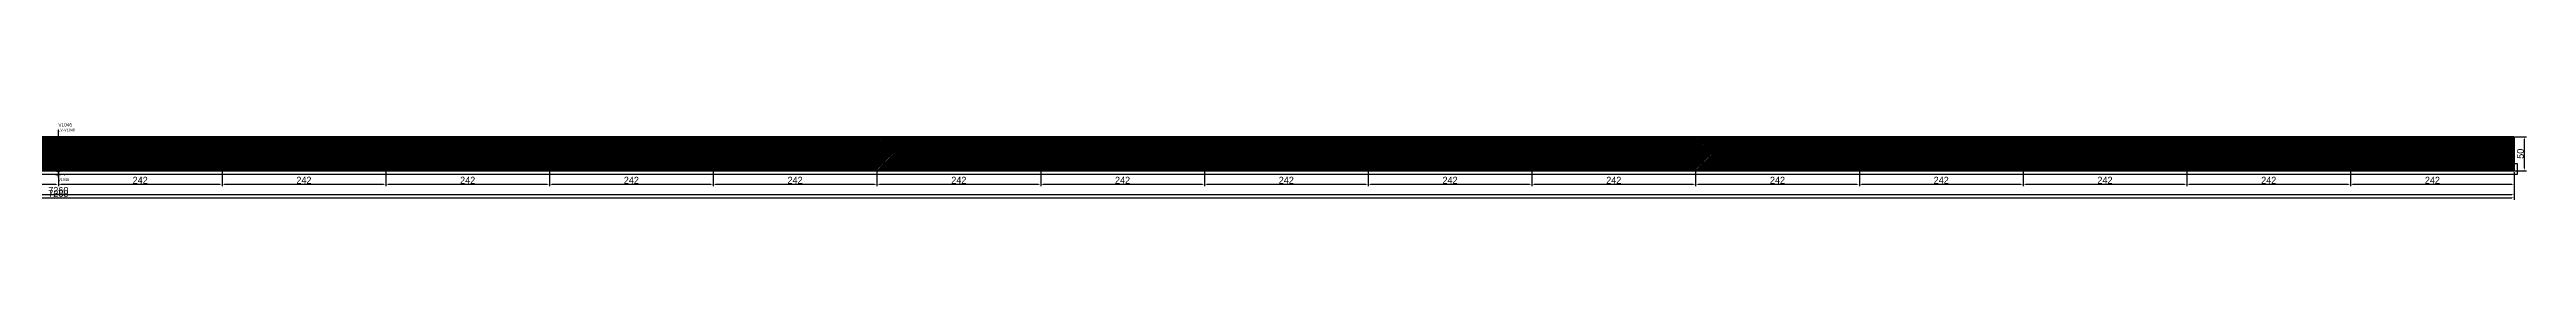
# Model space of a CAD drawing. Header units: metres. Extents: x 12791 to 20074, y 13116 to 13229.
# Drawn here: x 16413 to 20074, y 13116 to 13229 of the extents above; entities that cross this region are included whole.
import ezdxf

# ---------------------------------------------------------------- set-up
doc = ezdxf.new("R2010")
doc.units = ezdxf.units.M
for name, color, linetype in [('barrote', 251, 'CONTINUOUS'), ('CONCRETO', 251, 'CONTINUOUS'), ('COTA', 241, 'CONTINUOUS'), ('cotas', 241, 'CONTINUOUS'), ('Demarcação 1', 251, 'CONTINUOUS'), ('Hachura', 251, 'CONTINUOUS'), ('Laje_Perimetro', 7, 'CONTINUOUS'), ('NOMENCLATURA', 7, 'CONTINUOUS'), ('Painéis', 200, 'CONTINUOUS'), ('PONTALETE', 7, 'CONTINUOUS'), ('presilha', 1, 'CONTINUOUS'), ('Reaproveitamento', 251, 'CONTINUOUS'), ('SARR_3.5x7', 81, 'CONTINUOUS'), ('SCO-___-LAJ', 2, 'CONTINUOUS'), ('TENSOR', 3, 'CONTINUOUS'), ('texto', 7, 'CONTINUOUS')]:
    doc.layers.add(name, color=color, linetype=linetype)
doc.styles.add('STR_STANDARD', font='arial.ttf')
doc.dimstyles.new('EZ DXF', dxfattribs={"dimtxt": 10, "dimasz": 3.5, "dimexe": 3, "dimexo": 1.5, "dimgap": 1, "dimtad": 1, "dimdec": 1, "dimdsep": 46, "dimcen": 2.5, "dimazin": 3, "dimtfac": 1, "dimtmove": 0, "dimatfit": 3})

msp = doc.modelspace()

# ---------------------------------------------------------------- hatches: boundary and pattern name
at = {"layer": 'Hachura'}
h = msp.add_hatch(color=3, dxfattribs=at)
h.dxf.hatch_style = 1
h.paths.add_polyline_path([(16183.5914, 13158.9905), (16425.5914, 13158.9905), (16425.5914, 13208.9905), (16183.5914, 13208.9905)])
h = msp.add_hatch(dxfattribs=at)
h.set_pattern_fill('ANSI31', scale=0.5)
h.paths.add_polyline_path([(16183.5914, 13158.9905), (16425.5914, 13158.9905), (16425.5914, 13208.9905), (16183.5914, 13208.9905)])
h = msp.add_hatch(color=3, dxfattribs=at)
h.dxf.hatch_style = 1
h.paths.add_polyline_path([(16183.5914, 13158.9905), (16425.5914, 13158.9905), (16425.5914, 13208.9905), (16183.5914, 13208.9905)])
h = msp.add_hatch(dxfattribs=at)
h.set_pattern_fill('ANSI31', scale=0.5)
h.paths.add_polyline_path([(16183.5914, 13158.9905), (16425.5914, 13158.9905), (16425.5914, 13208.9905), (16183.5914, 13208.9905)])
h = msp.add_hatch(color=3, dxfattribs=at)
h.dxf.hatch_style = 1
h.paths.add_polyline_path([(16425.5914, 13158.9905), (16667.5914, 13158.9905), (16667.5914, 13208.9905), (16425.5914, 13208.9905)])
h = msp.add_hatch(dxfattribs=at)
h.set_pattern_fill('ANSI31', scale=0.5)
h.paths.add_polyline_path([(16425.5914, 13158.9905), (16667.5914, 13158.9905), (16667.5914, 13208.9905), (16425.5914, 13208.9905)])
h = msp.add_hatch(color=3, dxfattribs=at)
h.dxf.hatch_style = 1
h.paths.add_polyline_path([(16425.5914, 13158.9905), (16667.5914, 13158.9905), (16667.5914, 13208.9905), (16425.5914, 13208.9905)])
h = msp.add_hatch(dxfattribs=at)
h.set_pattern_fill('ANSI31', scale=0.5)
h.paths.add_polyline_path([(16425.5914, 13158.9905), (16667.5914, 13158.9905), (16667.5914, 13208.9905), (16425.5914, 13208.9905)])
h = msp.add_hatch(color=3, dxfattribs=at)
h.dxf.hatch_style = 1
h.paths.add_polyline_path([(16667.5914, 13158.9905), (16909.5914, 13158.9905), (16909.5914, 13208.9905), (16667.5914, 13208.9905)])
h = msp.add_hatch(dxfattribs=at)
h.set_pattern_fill('ANSI31', scale=0.5)
h.paths.add_polyline_path([(16667.5914, 13158.9905), (16909.5914, 13158.9905), (16909.5914, 13208.9905), (16667.5914, 13208.9905)])
h = msp.add_hatch(color=3, dxfattribs=at)
h.dxf.hatch_style = 1
h.paths.add_polyline_path([(16667.5914, 13158.9905), (16909.5914, 13158.9905), (16909.5914, 13208.9905), (16667.5914, 13208.9905)])
h = msp.add_hatch(dxfattribs=at)
h.set_pattern_fill('ANSI31', scale=0.5)
h.paths.add_polyline_path([(16667.5914, 13158.9905), (16909.5914, 13158.9905), (16909.5914, 13208.9905), (16667.5914, 13208.9905)])
h = msp.add_hatch(color=3, dxfattribs=at)
h.dxf.hatch_style = 1
h.paths.add_polyline_path([(16909.5914, 13158.9905), (17151.5914, 13158.9905), (17151.5914, 13208.9905), (16909.5914, 13208.9905)])
h = msp.add_hatch(dxfattribs=at)
h.set_pattern_fill('ANSI31', scale=0.5)
h.paths.add_polyline_path([(16909.5914, 13158.9905), (17151.5914, 13158.9905), (17151.5914, 13208.9905), (16909.5914, 13208.9905)])
h = msp.add_hatch(color=3, dxfattribs=at)
h.dxf.hatch_style = 1
h.paths.add_polyline_path([(16909.5914, 13158.9905), (17151.5914, 13158.9905), (17151.5914, 13208.9905), (16909.5914, 13208.9905)])
h = msp.add_hatch(dxfattribs=at)
h.set_pattern_fill('ANSI31', scale=0.5)
h.paths.add_polyline_path([(16909.5914, 13158.9905), (17151.5914, 13158.9905), (17151.5914, 13208.9905), (16909.5914, 13208.9905)])
h = msp.add_hatch(color=3, dxfattribs=at)
h.dxf.hatch_style = 1
h.paths.add_polyline_path([(17151.5914, 13158.9905), (17393.5914, 13158.9905), (17393.5914, 13208.9905), (17151.5914, 13208.9905)])
h = msp.add_hatch(dxfattribs=at)
h.set_pattern_fill('ANSI31', scale=0.5)
h.paths.add_polyline_path([(17151.5914, 13158.9905), (17393.5914, 13158.9905), (17393.5914, 13208.9905), (17151.5914, 13208.9905)])
h = msp.add_hatch(color=3, dxfattribs=at)
h.dxf.hatch_style = 1
h.paths.add_polyline_path([(17151.5914, 13158.9905), (17393.5914, 13158.9905), (17393.5914, 13208.9905), (17151.5914, 13208.9905)])
h = msp.add_hatch(dxfattribs=at)
h.set_pattern_fill('ANSI31', scale=0.5)
h.paths.add_polyline_path([(17151.5914, 13158.9905), (17393.5914, 13158.9905), (17393.5914, 13208.9905), (17151.5914, 13208.9905)])
h = msp.add_hatch(color=3, dxfattribs=at)
h.dxf.hatch_style = 1
h.paths.add_polyline_path([(17393.5914, 13158.9905), (17635.5914, 13158.9905), (17635.5914, 13208.9905), (17393.5914, 13208.9905)])
h = msp.add_hatch(dxfattribs=at)
h.set_pattern_fill('ANSI31', scale=0.5)
h.paths.add_polyline_path([(17393.5914, 13158.9905), (17635.5914, 13158.9905), (17635.5914, 13208.9905), (17393.5914, 13208.9905)])
h = msp.add_hatch(color=3, dxfattribs=at)
h.dxf.hatch_style = 1
h.paths.add_polyline_path([(17393.5914, 13158.9905), (17635.5914, 13158.9905), (17635.5914, 13208.9905), (17393.5914, 13208.9905)])
h = msp.add_hatch(dxfattribs=at)
h.set_pattern_fill('ANSI31', scale=0.5)
h.paths.add_polyline_path([(17393.5914, 13158.9905), (17635.5914, 13158.9905), (17635.5914, 13208.9905), (17393.5914, 13208.9905)])
h = msp.add_hatch(color=3, dxfattribs=at)
h.dxf.hatch_style = 1
h.paths.add_polyline_path([(17635.5914, 13158.9905), (17877.5914, 13158.9905), (17877.5914, 13208.9905), (17635.5914, 13208.9905)])
h = msp.add_hatch(dxfattribs=at)
h.set_pattern_fill('ANSI31', scale=0.5)
h.paths.add_polyline_path([(17635.5914, 13158.9905), (17877.5914, 13158.9905), (17877.5914, 13208.9905), (17635.5914, 13208.9905)])
h = msp.add_hatch(color=3, dxfattribs=at)
h.dxf.hatch_style = 1
h.paths.add_polyline_path([(17635.5914, 13158.9905), (17877.5914, 13158.9905), (17877.5914, 13208.9905), (17635.5914, 13208.9905)])
h = msp.add_hatch(dxfattribs=at)
h.set_pattern_fill('ANSI31', scale=0.5)
h.paths.add_polyline_path([(17635.5914, 13158.9905), (17877.5914, 13158.9905), (17877.5914, 13208.9905), (17635.5914, 13208.9905)])
h = msp.add_hatch(color=3, dxfattribs=at)
h.dxf.hatch_style = 1
h.paths.add_polyline_path([(17877.5914, 13158.9905), (18119.5914, 13158.9905), (18119.5914, 13208.9905), (17877.5914, 13208.9905)])
h = msp.add_hatch(dxfattribs=at)
h.set_pattern_fill('ANSI31', scale=0.5)
h.paths.add_polyline_path([(17877.5914, 13158.9905), (18119.5914, 13158.9905), (18119.5914, 13208.9905), (17877.5914, 13208.9905)])
h = msp.add_hatch(color=3, dxfattribs=at)
h.dxf.hatch_style = 1
h.paths.add_polyline_path([(17877.5914, 13158.9905), (18119.5914, 13158.9905), (18119.5914, 13208.9905), (17877.5914, 13208.9905)])
h = msp.add_hatch(dxfattribs=at)
h.set_pattern_fill('ANSI31', scale=0.5)
h.paths.add_polyline_path([(17877.5914, 13158.9905), (18119.5914, 13158.9905), (18119.5914, 13208.9905), (17877.5914, 13208.9905)])
h = msp.add_hatch(color=3, dxfattribs=at)
h.dxf.hatch_style = 1
h.paths.add_polyline_path([(18119.5914, 13158.9905), (18361.5914, 13158.9905), (18361.5914, 13208.9905), (18119.5914, 13208.9905)])
h = msp.add_hatch(dxfattribs=at)
h.set_pattern_fill('ANSI31', scale=0.5)
h.paths.add_polyline_path([(18119.5914, 13158.9905), (18361.5914, 13158.9905), (18361.5914, 13208.9905), (18119.5914, 13208.9905)])
h = msp.add_hatch(color=3, dxfattribs=at)
h.dxf.hatch_style = 1
h.paths.add_polyline_path([(18119.5914, 13158.9905), (18361.5914, 13158.9905), (18361.5914, 13208.9905), (18119.5914, 13208.9905)])
h = msp.add_hatch(dxfattribs=at)
h.set_pattern_fill('ANSI31', scale=0.5)
h.paths.add_polyline_path([(18119.5914, 13158.9905), (18361.5914, 13158.9905), (18361.5914, 13208.9905), (18119.5914, 13208.9905)])
h = msp.add_hatch(color=3, dxfattribs=at)
h.dxf.hatch_style = 1
h.paths.add_polyline_path([(18361.5914, 13158.9905), (18603.5914, 13158.9905), (18603.5914, 13208.9905), (18361.5914, 13208.9905)])
h = msp.add_hatch(dxfattribs=at)
h.set_pattern_fill('ANSI31', scale=0.5)
h.paths.add_polyline_path([(18361.5914, 13158.9905), (18603.5914, 13158.9905), (18603.5914, 13208.9905), (18361.5914, 13208.9905)])
h = msp.add_hatch(color=3, dxfattribs=at)
h.dxf.hatch_style = 1
h.paths.add_polyline_path([(18361.5914, 13158.9905), (18603.5914, 13158.9905), (18603.5914, 13208.9905), (18361.5914, 13208.9905)])
h = msp.add_hatch(dxfattribs=at)
h.set_pattern_fill('ANSI31', scale=0.5)
h.paths.add_polyline_path([(18361.5914, 13158.9905), (18603.5914, 13158.9905), (18603.5914, 13208.9905), (18361.5914, 13208.9905)])
h = msp.add_hatch(color=3, dxfattribs=at)
h.dxf.hatch_style = 1
h.paths.add_polyline_path([(18603.5914, 13158.9905), (18845.5914, 13158.9905), (18845.5914, 13208.9905), (18603.5914, 13208.9905)])
h = msp.add_hatch(dxfattribs=at)
h.set_pattern_fill('ANSI31', scale=0.5)
h.paths.add_polyline_path([(18603.5914, 13158.9905), (18845.5914, 13158.9905), (18845.5914, 13208.9905), (18603.5914, 13208.9905)])
h = msp.add_hatch(color=3, dxfattribs=at)
h.dxf.hatch_style = 1
h.paths.add_polyline_path([(18603.5914, 13158.9905), (18845.5914, 13158.9905), (18845.5914, 13208.9905), (18603.5914, 13208.9905)])
h = msp.add_hatch(dxfattribs=at)
h.set_pattern_fill('ANSI31', scale=0.5)
h.paths.add_polyline_path([(18603.5914, 13158.9905), (18845.5914, 13158.9905), (18845.5914, 13208.9905), (18603.5914, 13208.9905)])
h = msp.add_hatch(color=3, dxfattribs=at)
h.dxf.hatch_style = 1
h.paths.add_polyline_path([(18845.5914, 13158.9905), (19087.5914, 13158.9905), (19087.5914, 13208.9905), (18845.5914, 13208.9905)])
h = msp.add_hatch(dxfattribs=at)
h.set_pattern_fill('ANSI31', scale=0.5)
h.paths.add_polyline_path([(18845.5914, 13158.9905), (19087.5914, 13158.9905), (19087.5914, 13208.9905), (18845.5914, 13208.9905)])
h = msp.add_hatch(color=3, dxfattribs=at)
h.dxf.hatch_style = 1
h.paths.add_polyline_path([(18845.5914, 13158.9905), (19087.5914, 13158.9905), (19087.5914, 13208.9905), (18845.5914, 13208.9905)])
h = msp.add_hatch(dxfattribs=at)
h.set_pattern_fill('ANSI31', scale=0.5)
h.paths.add_polyline_path([(18845.5914, 13158.9905), (19087.5914, 13158.9905), (19087.5914, 13208.9905), (18845.5914, 13208.9905)])
h = msp.add_hatch(color=3, dxfattribs=at)
h.dxf.hatch_style = 1
h.paths.add_polyline_path([(19087.5914, 13158.9905), (19329.5914, 13158.9905), (19329.5914, 13208.9905), (19087.5914, 13208.9905)])
h = msp.add_hatch(dxfattribs=at)
h.set_pattern_fill('ANSI31', scale=0.5)
h.paths.add_polyline_path([(19087.5914, 13158.9905), (19329.5914, 13158.9905), (19329.5914, 13208.9905), (19087.5914, 13208.9905)])
h = msp.add_hatch(color=3, dxfattribs=at)
h.dxf.hatch_style = 1
h.paths.add_polyline_path([(19087.5914, 13158.9905), (19329.5914, 13158.9905), (19329.5914, 13208.9905), (19087.5914, 13208.9905)])
h = msp.add_hatch(dxfattribs=at)
h.set_pattern_fill('ANSI31', scale=0.5)
h.paths.add_polyline_path([(19087.5914, 13158.9905), (19329.5914, 13158.9905), (19329.5914, 13208.9905), (19087.5914, 13208.9905)])
h = msp.add_hatch(color=3, dxfattribs=at)
h.dxf.hatch_style = 1
h.paths.add_polyline_path([(19329.5914, 13158.9905), (19571.5914, 13158.9905), (19571.5914, 13208.9905), (19329.5914, 13208.9905)])
h = msp.add_hatch(dxfattribs=at)
h.set_pattern_fill('ANSI31', scale=0.5)
h.paths.add_polyline_path([(19329.5914, 13158.9905), (19571.5914, 13158.9905), (19571.5914, 13208.9905), (19329.5914, 13208.9905)])
h = msp.add_hatch(color=3, dxfattribs=at)
h.dxf.hatch_style = 1
h.paths.add_polyline_path([(19329.5914, 13158.9905), (19571.5914, 13158.9905), (19571.5914, 13208.9905), (19329.5914, 13208.9905)])
h = msp.add_hatch(dxfattribs=at)
h.set_pattern_fill('ANSI31', scale=0.5)
h.paths.add_polyline_path([(19329.5914, 13158.9905), (19571.5914, 13158.9905), (19571.5914, 13208.9905), (19329.5914, 13208.9905)])
h = msp.add_hatch(color=3, dxfattribs=at)
h.dxf.hatch_style = 1
h.paths.add_polyline_path([(19571.5914, 13158.9905), (19813.5914, 13158.9905), (19813.5914, 13208.9905), (19571.5914, 13208.9905)])
h = msp.add_hatch(dxfattribs=at)
h.set_pattern_fill('ANSI31', scale=0.5)
h.paths.add_polyline_path([(19571.5914, 13158.9905), (19813.5914, 13158.9905), (19813.5914, 13208.9905), (19571.5914, 13208.9905)])
h = msp.add_hatch(color=3, dxfattribs=at)
h.dxf.hatch_style = 1
h.paths.add_polyline_path([(19571.5914, 13158.9905), (19813.5914, 13158.9905), (19813.5914, 13208.9905), (19571.5914, 13208.9905)])
h = msp.add_hatch(dxfattribs=at)
h.set_pattern_fill('ANSI31', scale=0.5)
h.paths.add_polyline_path([(19571.5914, 13158.9905), (19813.5914, 13158.9905), (19813.5914, 13208.9905), (19571.5914, 13208.9905)])
h = msp.add_hatch(color=3, dxfattribs=at)
h.dxf.hatch_style = 1
h.paths.add_polyline_path([(19813.5914, 13158.9905), (20055.5914, 13158.9905), (20055.5914, 13208.9905), (19813.5914, 13208.9905)])
h = msp.add_hatch(dxfattribs=at)
h.set_pattern_fill('ANSI31', scale=0.5)
h.paths.add_polyline_path([(19813.5914, 13158.9905), (20055.5914, 13158.9905), (20055.5914, 13208.9905), (19813.5914, 13208.9905)])
h = msp.add_hatch(color=3, dxfattribs=at)
h.dxf.hatch_style = 1
h.paths.add_polyline_path([(19813.5914, 13158.9905), (20055.5914, 13158.9905), (20055.5914, 13208.9905), (19813.5914, 13208.9905)])
h = msp.add_hatch(dxfattribs=at)
h.set_pattern_fill('ANSI31', scale=0.5)
h.paths.add_polyline_path([(19813.5914, 13158.9905), (20055.5914, 13158.9905), (20055.5914, 13208.9905), (19813.5914, 13208.9905)])
at = {"layer": 'Reaproveitamento'}
h = msp.add_hatch(dxfattribs=at)
h.set_pattern_fill('SOLID')
h.paths.add_polyline_path([(16425.5914, 13188.9905), (16435.5914, 13188.9905), (16435.5914, 13198.9905), (16425.5914, 13198.9905)])
h = msp.add_hatch(dxfattribs=at)
h.set_pattern_fill('SOLID')
h.paths.add_polyline_path([(16425.5914, 13188.9905), (16435.5914, 13188.9905), (16435.5914, 13198.9905), (16425.5914, 13198.9905)])

# ---------------------------------------------------------------- linework, layer by layer
at = {"layer": 'barrote'}
msp.add_line((12800.5914, 13171.4905), (20050.5914, 13171.4905), dxfattribs=at)
msp.add_line((12800.5914, 13171.4905), (20050.5914, 13171.4905), dxfattribs=at)
at = {"layer": 'CONCRETO'}
msp.add_solid([(16422.5914, 13160.9905), (16428.5914, 13160.9905), (16422.5914, 13156.9905), (16428.5914, 13156.9905)], dxfattribs=at)
msp.add_solid([(16422.5914, 13160.9905), (16428.5914, 13160.9905), (16422.5914, 13156.9905), (16428.5914, 13156.9905)], dxfattribs=at)
at = {"layer": 'Demarcação 1'}
msp.add_line((12795.5914, 13183.9905), (20055.5914, 13183.9905), dxfattribs=at)
msp.add_line((12795.5914, 13183.9905), (20055.5914, 13183.9905), dxfattribs=at)
at = {"layer": 'Laje_Perimetro'}
msp.add_lwpolyline([(12790.5914, 13153.9905), (20060.5914, 13153.9905), (20060.5914, 13168.9905), (12790.5914, 13168.9905)], close=True, dxfattribs=at)
msp.add_lwpolyline([(12790.5914, 13153.9905), (20060.5914, 13153.9905), (20060.5914, 13168.9905), (12790.5914, 13168.9905)], close=True, dxfattribs=at)
at = {"layer": 'Painéis'}
for points in [[(12795.5914, 13208.9905), (20055.5914, 13208.9905)], [(12795.5914, 13208.9905), (20055.5914, 13208.9905)], [(16183.5914, 13158.9905), (16425.5914, 13158.9905), (16425.5914, 13208.9905), (16183.5914, 13208.9905)], [(16183.5914, 13158.9905), (16425.5914, 13158.9905), (16425.5914, 13208.9905), (16183.5914, 13208.9905)], [(16425.5914, 13158.9905), (16425.5914, 13208.9905)], [(16425.5914, 13158.9905), (16667.5914, 13158.9905), (16667.5914, 13208.9905), (16425.5914, 13208.9905)], [(16425.5914, 13158.9905), (16425.5914, 13208.9905)], [(16425.5914, 13158.9905), (16667.5914, 13158.9905), (16667.5914, 13208.9905), (16425.5914, 13208.9905)], [(16667.5914, 13158.9905), (16667.5914, 13208.9905)], [(16667.5914, 13158.9905), (16909.5914, 13158.9905), (16909.5914, 13208.9905), (16667.5914, 13208.9905)], [(16667.5914, 13158.9905), (16667.5914, 13208.9905)], [(16667.5914, 13158.9905), (16909.5914, 13158.9905), (16909.5914, 13208.9905), (16667.5914, 13208.9905)], [(16909.5914, 13158.9905), (16909.5914, 13208.9905)], [(16909.5914, 13158.9905), (17151.5914, 13158.9905), (17151.5914, 13208.9905), (16909.5914, 13208.9905)], [(16909.5914, 13158.9905), (16909.5914, 13208.9905)], [(16909.5914, 13158.9905), (17151.5914, 13158.9905), (17151.5914, 13208.9905), (16909.5914, 13208.9905)], [(17151.5914, 13158.9905), (17151.5914, 13208.9905)], [(17151.5914, 13158.9905), (17393.5914, 13158.9905), (17393.5914, 13208.9905), (17151.5914, 13208.9905)], [(17151.5914, 13158.9905), (17151.5914, 13208.9905)], [(17151.5914, 13158.9905), (17393.5914, 13158.9905), (17393.5914, 13208.9905), (17151.5914, 13208.9905)], [(17393.5914, 13158.9905), (17393.5914, 13208.9905)], [(17393.5914, 13158.9905), (17635.5914, 13158.9905), (17635.5914, 13208.9905), (17393.5914, 13208.9905)], [(17393.5914, 13158.9905), (17393.5914, 13208.9905)], [(17393.5914, 13158.9905), (17635.5914, 13158.9905), (17635.5914, 13208.9905), (17393.5914, 13208.9905)], [(17635.5914, 13158.9905), (17635.5914, 13208.9905)], [(17635.5914, 13158.9905), (17877.5914, 13158.9905), (17877.5914, 13208.9905), (17635.5914, 13208.9905)], [(17635.5914, 13158.9905), (17635.5914, 13208.9905)], [(17635.5914, 13158.9905), (17877.5914, 13158.9905), (17877.5914, 13208.9905), (17635.5914, 13208.9905)], [(17877.5914, 13158.9905), (17877.5914, 13208.9905)], [(17877.5914, 13158.9905), (18119.5914, 13158.9905), (18119.5914, 13208.9905), (17877.5914, 13208.9905)], [(17877.5914, 13158.9905), (17877.5914, 13208.9905)], [(17877.5914, 13158.9905), (18119.5914, 13158.9905), (18119.5914, 13208.9905), (17877.5914, 13208.9905)], [(18119.5914, 13158.9905), (18119.5914, 13208.9905)], [(18119.5914, 13158.9905), (18361.5914, 13158.9905), (18361.5914, 13208.9905), (18119.5914, 13208.9905)], [(18119.5914, 13158.9905), (18119.5914, 13208.9905)], [(18119.5914, 13158.9905), (18361.5914, 13158.9905), (18361.5914, 13208.9905), (18119.5914, 13208.9905)], [(18361.5914, 13158.9905), (18361.5914, 13208.9905)], [(18361.5914, 13158.9905), (18603.5914, 13158.9905), (18603.5914, 13208.9905), (18361.5914, 13208.9905)], [(18361.5914, 13158.9905), (18361.5914, 13208.9905)], [(18361.5914, 13158.9905), (18603.5914, 13158.9905), (18603.5914, 13208.9905), (18361.5914, 13208.9905)], [(18603.5914, 13158.9905), (18603.5914, 13208.9905)], [(18603.5914, 13158.9905), (18845.5914, 13158.9905), (18845.5914, 13208.9905), (18603.5914, 13208.9905)], [(18603.5914, 13158.9905), (18603.5914, 13208.9905)], [(18603.5914, 13158.9905), (18845.5914, 13158.9905), (18845.5914, 13208.9905), (18603.5914, 13208.9905)], [(18845.5914, 13158.9905), (18845.5914, 13208.9905)], [(18845.5914, 13158.9905), (19087.5914, 13158.9905), (19087.5914, 13208.9905), (18845.5914, 13208.9905)], [(18845.5914, 13158.9905), (18845.5914, 13208.9905)], [(18845.5914, 13158.9905), (19087.5914, 13158.9905), (19087.5914, 13208.9905), (18845.5914, 13208.9905)], [(19087.5914, 13158.9905), (19087.5914, 13208.9905)], [(19087.5914, 13158.9905), (19329.5914, 13158.9905), (19329.5914, 13208.9905), (19087.5914, 13208.9905)], [(19087.5914, 13158.9905), (19087.5914, 13208.9905)], [(19087.5914, 13158.9905), (19329.5914, 13158.9905), (19329.5914, 13208.9905), (19087.5914, 13208.9905)], [(19329.5914, 13158.9905), (19329.5914, 13208.9905)], [(19329.5914, 13158.9905), (19571.5914, 13158.9905), (19571.5914, 13208.9905), (19329.5914, 13208.9905)], [(19329.5914, 13158.9905), (19329.5914, 13208.9905)], [(19329.5914, 13158.9905), (19571.5914, 13158.9905), (19571.5914, 13208.9905), (19329.5914, 13208.9905)], [(19571.5914, 13158.9905), (19571.5914, 13208.9905)], [(19571.5914, 13158.9905), (19813.5914, 13158.9905), (19813.5914, 13208.9905), (19571.5914, 13208.9905)], [(19571.5914, 13158.9905), (19571.5914, 13208.9905)], [(19571.5914, 13158.9905), (19813.5914, 13158.9905), (19813.5914, 13208.9905), (19571.5914, 13208.9905)], [(19813.5914, 13158.9905), (19813.5914, 13208.9905)], [(19813.5914, 13158.9905), (20055.5914, 13158.9905), (20055.5914, 13208.9905), (19813.5914, 13208.9905)], [(19813.5914, 13158.9905), (19813.5914, 13208.9905)], [(19813.5914, 13158.9905), (20055.5914, 13158.9905), (20055.5914, 13208.9905), (19813.5914, 13208.9905)], [(20055.5914, 13158.9905), (20055.5914, 13208.9905)], [(20055.5914, 13158.9905), (20055.5914, 13208.9905)], [(12795.5914, 13158.9905), (20055.5914, 13158.9905)], [(12795.5914, 13158.9905), (20055.5914, 13158.9905)]]:
    msp.add_lwpolyline(points, close=True, dxfattribs=at)
msp.add_arc((16425.5914, 13196.4905), 6, 0, 180, dxfattribs=at)
msp.add_arc((16425.5914, 13196.4905), 6, 0, 180, dxfattribs=at)
at = {"layer": 'PONTALETE'}
msp.add_line((16425.5914, 13148.9905), (16425.5914, 13218.9905), dxfattribs=at)
msp.add_line((16425.5914, 13148.9905), (16425.5914, 13218.9905), dxfattribs=at)
at = {"layer": 'presilha'}
for centre, radius in [((16425.5914, 13200.9905), 3), ((16425.5914, 13200.9905), 3), ((16445.5914, 13175.6572), 4), ((16445.5914, 13175.6572), 4)]:
    msp.add_circle(centre, radius, dxfattribs=at)
at = {"layer": 'SARR_3.5x7'}
for p, q in [((16183.5914, 13201.9905), (16425.5914, 13201.9905)), ((16183.5914, 13201.9905), (16425.5914, 13201.9905)), ((16183.5914, 13187.4905), (16425.5914, 13187.4905)), ((16183.5914, 13187.4905), (16425.5914, 13187.4905)), ((16183.5914, 13180.4905), (16425.5914, 13180.4905)), ((16183.5914, 13180.4905), (16425.5914, 13180.4905)), ((16425.5914, 13201.9905), (16667.5914, 13201.9905)), ((16425.5914, 13201.9905), (16667.5914, 13201.9905)), ((16425.5914, 13187.4905), (16667.5914, 13187.4905)), ((16425.5914, 13187.4905), (16667.5914, 13187.4905)), ((16425.5914, 13180.4905), (16667.5914, 13180.4905)), ((16425.5914, 13180.4905), (16667.5914, 13180.4905)), ((16667.5914, 13201.9905), (16909.5914, 13201.9905)), ((16667.5914, 13201.9905), (16909.5914, 13201.9905)), ((16667.5914, 13187.4905), (16909.5914, 13187.4905)), ((16667.5914, 13187.4905), (16909.5914, 13187.4905)), ((16667.5914, 13180.4905), (16909.5914, 13180.4905)), ((16667.5914, 13180.4905), (16909.5914, 13180.4905)), ((16909.5914, 13201.9905), (17151.5914, 13201.9905)), ((16909.5914, 13201.9905), (17151.5914, 13201.9905)), ((16909.5914, 13187.4905), (17151.5914, 13187.4905)), ((16909.5914, 13187.4905), (17151.5914, 13187.4905)), ((16909.5914, 13180.4905), (17151.5914, 13180.4905)), ((16909.5914, 13180.4905), (17151.5914, 13180.4905)), ((17151.5914, 13201.9905), (17393.5914, 13201.9905)), ((17151.5914, 13201.9905), (17393.5914, 13201.9905)), ((17151.5914, 13187.4905), (17393.5914, 13187.4905)), ((17151.5914, 13187.4905), (17393.5914, 13187.4905)), ((17151.5914, 13180.4905), (17393.5914, 13180.4905)), ((17151.5914, 13180.4905), (17393.5914, 13180.4905)), ((17393.5914, 13201.9905), (17635.5914, 13201.9905)), ((17393.5914, 13201.9905), (17635.5914, 13201.9905)), ((17393.5914, 13187.4905), (17635.5914, 13187.4905)), ((17393.5914, 13187.4905), (17635.5914, 13187.4905)), ((17393.5914, 13180.4905), (17635.5914, 13180.4905)), ((17393.5914, 13180.4905), (17635.5914, 13180.4905)), ((17635.5914, 13201.9905), (17877.5914, 13201.9905)), ((17635.5914, 13201.9905), (17877.5914, 13201.9905)), ((17635.5914, 13187.4905), (17877.5914, 13187.4905)), ((17635.5914, 13187.4905), (17877.5914, 13187.4905)), ((17635.5914, 13180.4905), (17877.5914, 13180.4905)), ((17635.5914, 13180.4905), (17877.5914, 13180.4905)), ((17877.5914, 13201.9905), (18119.5914, 13201.9905)), ((17877.5914, 13201.9905), (18119.5914, 13201.9905)), ((17877.5914, 13187.4905), (18119.5914, 13187.4905)), ((17877.5914, 13187.4905), (18119.5914, 13187.4905)), ((17877.5914, 13180.4905), (18119.5914, 13180.4905)), ((17877.5914, 13180.4905), (18119.5914, 13180.4905)), ((18119.5914, 13201.9905), (18361.5914, 13201.9905)), ((18119.5914, 13201.9905), (18361.5914, 13201.9905)), ((18119.5914, 13187.4905), (18361.5914, 13187.4905)), ((18119.5914, 13187.4905), (18361.5914, 13187.4905)), ((18119.5914, 13180.4905), (18361.5914, 13180.4905)), ((18119.5914, 13180.4905), (18361.5914, 13180.4905)), ((18361.5914, 13201.9905), (18603.5914, 13201.9905)), ((18361.5914, 13201.9905), (18603.5914, 13201.9905)), ((18361.5914, 13187.4905), (18603.5914, 13187.4905)), ((18361.5914, 13187.4905), (18603.5914, 13187.4905)), ((18361.5914, 13180.4905), (18603.5914, 13180.4905)), ((18361.5914, 13180.4905), (18603.5914, 13180.4905)), ((18603.5914, 13201.9905), (18845.5914, 13201.9905)), ((18603.5914, 13201.9905), (18845.5914, 13201.9905)), ((18603.5914, 13187.4905), (18845.5914, 13187.4905)), ((18603.5914, 13187.4905), (18845.5914, 13187.4905)), ((18603.5914, 13180.4905), (18845.5914, 13180.4905)), ((18603.5914, 13180.4905), (18845.5914, 13180.4905)), ((18845.5914, 13201.9905), (19087.5914, 13201.9905)), ((18845.5914, 13201.9905), (19087.5914, 13201.9905)), ((18845.5914, 13187.4905), (19087.5914, 13187.4905)), ((18845.5914, 13187.4905), (19087.5914, 13187.4905)), ((18845.5914, 13180.4905), (19087.5914, 13180.4905)), ((18845.5914, 13180.4905), (19087.5914, 13180.4905)), ((19087.5914, 13201.9905), (19329.5914, 13201.9905)), ((19087.5914, 13201.9905), (19329.5914, 13201.9905)), ((19087.5914, 13187.4905), (19329.5914, 13187.4905)), ((19087.5914, 13187.4905), (19329.5914, 13187.4905)), ((19087.5914, 13180.4905), (19329.5914, 13180.4905)), ((19087.5914, 13180.4905), (19329.5914, 13180.4905)), ((19329.5914, 13201.9905), (19571.5914, 13201.9905)), ((19329.5914, 13201.9905), (19571.5914, 13201.9905)), ((19329.5914, 13187.4905), (19571.5914, 13187.4905)), ((19329.5914, 13187.4905), (19571.5914, 13187.4905)), ((19329.5914, 13180.4905), (19571.5914, 13180.4905)), ((19329.5914, 13180.4905), (19571.5914, 13180.4905)), ((19571.5914, 13201.9905), (19813.5914, 13201.9905)), ((19571.5914, 13201.9905), (19813.5914, 13201.9905)), ((19571.5914, 13187.4905), (19813.5914, 13187.4905)), ((19571.5914, 13187.4905), (19813.5914, 13187.4905)), ((19571.5914, 13180.4905), (19813.5914, 13180.4905)), ((19571.5914, 13180.4905), (19813.5914, 13180.4905)), ((19813.5914, 13201.9905), (20048.5914, 13201.9905)), ((19813.5914, 13201.9905), (20048.5914, 13201.9905)), ((19813.5914, 13187.4905), (20048.5914, 13187.4905)), ((19813.5914, 13187.4905), (20048.5914, 13187.4905)), ((19813.5914, 13180.4905), (20048.5914, 13180.4905)), ((19813.5914, 13180.4905), (20048.5914, 13180.4905)), ((16183.5914, 13165.9905), (16425.5914, 13165.9905)), ((16183.5914, 13165.9905), (16425.5914, 13165.9905)), ((16425.5914, 13165.9905), (16667.5914, 13165.9905)), ((16425.5914, 13165.9905), (16667.5914, 13165.9905)), ((16667.5914, 13165.9905), (16909.5914, 13165.9905)), ((16667.5914, 13165.9905), (16909.5914, 13165.9905)), ((16909.5914, 13165.9905), (17151.5914, 13165.9905)), ((16909.5914, 13165.9905), (17151.5914, 13165.9905)), ((17151.5914, 13165.9905), (17393.5914, 13165.9905)), ((17151.5914, 13165.9905), (17393.5914, 13165.9905)), ((17393.5914, 13165.9905), (17635.5914, 13165.9905)), ((17393.5914, 13165.9905), (17635.5914, 13165.9905)), ((17635.5914, 13165.9905), (17877.5914, 13165.9905)), ((17635.5914, 13165.9905), (17877.5914, 13165.9905)), ((17877.5914, 13165.9905), (18119.5914, 13165.9905)), ((17877.5914, 13165.9905), (18119.5914, 13165.9905)), ((18119.5914, 13165.9905), (18361.5914, 13165.9905)), ((18119.5914, 13165.9905), (18361.5914, 13165.9905)), ((18361.5914, 13165.9905), (18603.5914, 13165.9905)), ((18361.5914, 13165.9905), (18603.5914, 13165.9905)), ((18603.5914, 13165.9905), (18845.5914, 13165.9905)), ((18603.5914, 13165.9905), (18845.5914, 13165.9905)), ((18845.5914, 13165.9905), (19087.5914, 13165.9905)), ((18845.5914, 13165.9905), (19087.5914, 13165.9905)), ((19087.5914, 13165.9905), (19329.5914, 13165.9905)), ((19087.5914, 13165.9905), (19329.5914, 13165.9905)), ((19329.5914, 13165.9905), (19571.5914, 13165.9905)), ((19329.5914, 13165.9905), (19571.5914, 13165.9905)), ((19571.5914, 13165.9905), (19813.5914, 13165.9905)), ((19571.5914, 13165.9905), (19813.5914, 13165.9905)), ((19813.5914, 13165.9905), (20048.5914, 13165.9905)), ((19813.5914, 13165.9905), (20048.5914, 13165.9905))]:
    msp.add_line(p, q, dxfattribs=at)
at = {"layer": 'TENSOR'}
msp.add_line((16415.5914, 13163.9905), (16435.5914, 13163.9905), dxfattribs=at)
msp.add_line((16415.5914, 13163.9905), (16435.5914, 13163.9905), dxfattribs=at)

# ---------------------------------------------------------------- texts
at = {"layer": 'NOMENCLATURA', "style": 'STR_STANDARD'}
msp.add_text('V1046', height=5, dxfattribs=at).set_placement((16425.5914, 13223.9905))
msp.add_text('V1046', height=5, dxfattribs=at).set_placement((16425.5914, 13223.9905))
at = {"layer": 'NOMENCLATURA', "insert": (16425.5914, 13220.9905), "char_height": 4, "attachment_point": 1}
msp.add_mtext('LV-V1046', dxfattribs=at)
msp.add_mtext('LV-V1046', dxfattribs=at)
at = {"layer": 'SCO-___-LAJ'}
msp.add_text('SCO-LV', height=3, dxfattribs=at).set_placement((16420.5914, 13150.9905))
msp.add_text('SCO-LV', height=3, dxfattribs=at).set_placement((16420.5914, 13150.9905))
at = {"layer": 'texto'}
msp.add_text('V1046', height=4, dxfattribs=at).set_placement((16425.5914, 13143.9905))
msp.add_text('V1046', height=4, dxfattribs=at).set_placement((16425.5914, 13143.9905))

# ---------------------------------------------------------------- dimensions: what is measured, and where the dimension line sits
at = {"layer": 'COTA', "color": 1}
msp.add_linear_dim(base=(20070.5914, 13158.9905), p1=(20055.5914, 13158.9905), p2=(20055.5914, 13208.9905), angle=90, dimstyle='EZ DXF', dxfattribs=at).render()
msp.add_linear_dim(base=(20070.5914, 13158.9905), p1=(20055.5914, 13158.9905), p2=(20055.5914, 13208.9905), angle=90, dimstyle='EZ DXF', dxfattribs=at).render()
for base, p1, p2 in [((12795.5914, 13118.9905), (12795.5914, 13158.9905), (20055.5914, 13158.9905)), ((12795.5914, 13118.9905), (12795.5914, 13158.9905), (20055.5914, 13158.9905)), ((16183.5914, 13138.9905), (16183.5914, 13158.9905), (16425.5914, 13158.9905)), ((16183.5914, 13138.9905), (16183.5914, 13158.9905), (16425.5914, 13158.9905)), ((16425.5914, 13138.9905), (16425.5914, 13158.9905), (16667.5914, 13158.9905)), ((16425.5914, 13138.9905), (16425.5914, 13158.9905), (16667.5914, 13158.9905)), ((16667.5914, 13138.9905), (16667.5914, 13158.9905), (16909.5914, 13158.9905)), ((16667.5914, 13138.9905), (16667.5914, 13158.9905), (16909.5914, 13158.9905)), ((16909.5914, 13138.9905), (16909.5914, 13158.9905), (17151.5914, 13158.9905)), ((16909.5914, 13138.9905), (16909.5914, 13158.9905), (17151.5914, 13158.9905)), ((17151.5914, 13138.9905), (17151.5914, 13158.9905), (17393.5914, 13158.9905)), ((17151.5914, 13138.9905), (17151.5914, 13158.9905), (17393.5914, 13158.9905)), ((17393.5914, 13138.9905), (17393.5914, 13158.9905), (17635.5914, 13158.9905)), ((17393.5914, 13138.9905), (17393.5914, 13158.9905), (17635.5914, 13158.9905)), ((17635.5914, 13138.9905), (17635.5914, 13158.9905), (17877.5914, 13158.9905)), ((17635.5914, 13138.9905), (17635.5914, 13158.9905), (17877.5914, 13158.9905)), ((17877.5914, 13138.9905), (17877.5914, 13158.9905), (18119.5914, 13158.9905)), ((17877.5914, 13138.9905), (17877.5914, 13158.9905), (18119.5914, 13158.9905)), ((18119.5914, 13138.9905), (18119.5914, 13158.9905), (18361.5914, 13158.9905)), ((18119.5914, 13138.9905), (18119.5914, 13158.9905), (18361.5914, 13158.9905)), ((18361.5914, 13138.9905), (18361.5914, 13158.9905), (18603.5914, 13158.9905)), ((18361.5914, 13138.9905), (18361.5914, 13158.9905), (18603.5914, 13158.9905)), ((18603.5914, 13138.9905), (18603.5914, 13158.9905), (18845.5914, 13158.9905)), ((18603.5914, 13138.9905), (18603.5914, 13158.9905), (18845.5914, 13158.9905)), ((18845.5914, 13138.9905), (18845.5914, 13158.9905), (19087.5914, 13158.9905)), ((18845.5914, 13138.9905), (18845.5914, 13158.9905), (19087.5914, 13158.9905)), ((19087.5914, 13138.9905), (19087.5914, 13158.9905), (19329.5914, 13158.9905)), ((19087.5914, 13138.9905), (19087.5914, 13158.9905), (19329.5914, 13158.9905)), ((19329.5914, 13138.9905), (19329.5914, 13158.9905), (19571.5914, 13158.9905)), ((19329.5914, 13138.9905), (19329.5914, 13158.9905), (19571.5914, 13158.9905)), ((19571.5914, 13138.9905), (19571.5914, 13158.9905), (19813.5914, 13158.9905)), ((19571.5914, 13138.9905), (19571.5914, 13158.9905), (19813.5914, 13158.9905)), ((19813.5914, 13138.9905), (19813.5914, 13158.9905), (20055.5914, 13158.9905)), ((19813.5914, 13138.9905), (19813.5914, 13158.9905), (20055.5914, 13158.9905))]:
    msp.add_linear_dim(base=base, p1=p1, p2=p2, dimstyle='EZ DXF', dxfattribs=at).render()
at = {"layer": 'cotas'}
msp.add_linear_dim(base=(12795.5914, 13123.9905), p1=(12795.5914, 13138.9905), p2=(20055.5914, 13138.9905), dimstyle='EZ DXF', dxfattribs=at).render()
msp.add_linear_dim(base=(12795.5914, 13123.9905), p1=(12795.5914, 13138.9905), p2=(20055.5914, 13138.9905), dimstyle='EZ DXF', dxfattribs=at).render()

doc.saveas('drawing.dxf')
